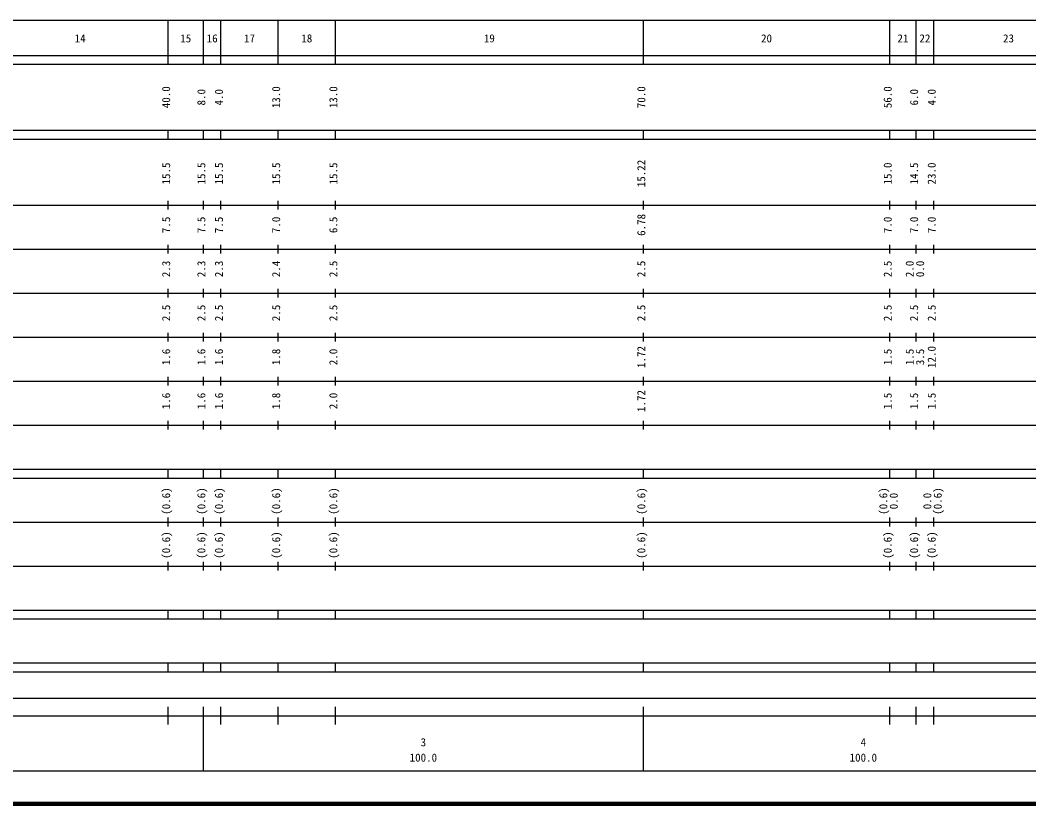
# Model space of a CAD drawing. Units: millimetres on the paper, enlarged 1000 times. Extents: x 40000 to 193597266, y 20000 to 106988046.
# Drawn here: x 226360 to 455617, y 20000 to 198000 of the extents above; entities that cross this region are included whole.
import ezdxf
from ezdxf.enums import TextEntityAlignment as Align

# ---------------------------------------------------------------- set-up
doc = ezdxf.new("R2010")
doc.units = ezdxf.units.MM
doc.header["$LTSCALE"] = 1000
doc.layers.add('M-TTL', color=2, linetype='Continuous', lineweight=140)
doc.layers.add('M-TTL-BAND', color=7, linetype='Continuous', lineweight=25)
doc.styles.add('ＭＳ ゴシック', font='')
doc.styles.get('ＭＳ ゴシック').set_extended_font_data('MS Gothic')

msp = doc.modelspace()

# ---------------------------------------------------------------- linework, layer by layer
at = {"layer": 'M-TTL'}
msp.add_line((40000, 20000), (680000, 20000), dxfattribs=at)
at = {"layer": 'M-TTL-BAND'}
for p, q in [((68000, 198000), (579000, 198000)), ((260000, 188000), (260000, 198000)), ((268000, 188000), (268000, 198000)), ((272000, 188000), (272000, 198000)), ((285000, 188000), (285000, 198000)), ((298000, 188000), (298000, 198000)), ((368000, 188000), (368000, 198000)), ((424000, 188000), (424000, 198000)), ((430000, 188000), (430000, 198000)), ((434000, 188000), (434000, 198000)), ((40000, 190000), (579000, 190000)), ((40000, 188000), (579000, 188000)), ((40000, 173000), (579000, 173000)), ((260000, 171000), (260000, 173000)), ((268000, 171000), (268000, 173000)), ((272000, 171000), (272000, 173000)), ((285000, 171000), (285000, 173000)), ((298000, 171000), (298000, 173000)), ((368000, 171000), (368000, 173000)), ((424000, 171000), (424000, 173000)), ((430000, 171000), (430000, 173000)), ((434000, 171000), (434000, 173000)), ((40000, 171000), (579000, 171000)), ((40000, 156000), (579000, 156000)), ((260000, 155000), (260000, 157000)), ((268000, 155000), (268000, 157000)), ((272000, 155000), (272000, 157000)), ((285000, 155000), (285000, 157000)), ((298000, 155000), (298000, 157000)), ((368000, 155000), (368000, 157000)), ((424000, 155000), (424000, 157000)), ((430000, 155000), (430000, 157000)), ((434000, 155000), (434000, 157000)), ((260000, 145000), (260000, 147000)), ((268000, 145000), (268000, 147000)), ((272000, 145000), (272000, 147000)), ((285000, 145000), (285000, 147000)), ((298000, 145000), (298000, 147000)), ((368000, 145000), (368000, 147000)), ((424000, 145000), (424000, 147000)), ((430000, 145000), (430000, 147000)), ((434000, 145000), (434000, 147000)), ((46000, 146000), (579000, 146000)), ((52000, 136000), (579000, 136000)), ((260000, 135000), (260000, 137000)), ((268000, 135000), (268000, 137000)), ((272000, 135000), (272000, 137000)), ((285000, 135000), (285000, 137000)), ((298000, 135000), (298000, 137000)), ((368000, 135000), (368000, 137000)), ((424000, 135000), (424000, 137000)), ((430000, 135000), (430000, 137000)), ((434000, 135000), (434000, 137000)), ((260000, 125000), (260000, 127000)), ((268000, 125000), (268000, 127000)), ((272000, 125000), (272000, 127000)), ((285000, 125000), (285000, 127000)), ((298000, 125000), (298000, 127000)), ((368000, 125000), (368000, 127000)), ((424000, 125000), (424000, 127000)), ((430000, 125000), (430000, 127000)), ((434000, 125000), (434000, 127000)), ((46000, 126000), (579000, 126000)), ((260000, 115000), (260000, 117000)), ((268000, 115000), (268000, 117000)), ((272000, 115000), (272000, 117000)), ((285000, 115000), (285000, 117000)), ((298000, 115000), (298000, 117000)), ((368000, 115000), (368000, 117000)), ((424000, 115000), (424000, 117000)), ((430000, 115000), (430000, 117000)), ((434000, 115000), (434000, 117000)), ((52000, 116000), (579000, 116000)), ((46000, 106000), (579000, 106000)), ((260000, 105000), (260000, 107000)), ((268000, 105000), (268000, 107000)), ((272000, 105000), (272000, 107000)), ((285000, 105000), (285000, 107000)), ((298000, 105000), (298000, 107000)), ((368000, 105000), (368000, 107000)), ((424000, 105000), (424000, 107000)), ((430000, 105000), (430000, 107000)), ((434000, 105000), (434000, 107000)), ((40000, 96000), (579000, 96000)), ((40000, 94000), (579000, 94000)), ((260000, 94000), (260000, 96000)), ((268000, 94000), (268000, 96000)), ((272000, 94000), (272000, 96000)), ((285000, 94000), (285000, 96000)), ((298000, 94000), (298000, 96000)), ((368000, 94000), (368000, 96000)), ((424000, 94000), (424000, 96000)), ((430000, 94000), (430000, 96000)), ((434000, 94000), (434000, 96000)), ((260000, 83000), (260000, 85000)), ((268000, 83000), (268000, 85000)), ((272000, 83000), (272000, 85000)), ((285000, 83000), (285000, 85000)), ((298000, 83000), (298000, 85000)), ((368000, 83000), (368000, 85000)), ((424000, 83000), (424000, 85000)), ((430000, 83000), (430000, 85000)), ((434000, 83000), (434000, 85000)), ((49000, 84000), (579000, 84000)), ((40000, 74000), (579000, 74000)), ((260000, 73000), (260000, 75000)), ((268000, 73000), (268000, 75000)), ((272000, 73000), (272000, 75000)), ((285000, 73000), (285000, 75000)), ((298000, 73000), (298000, 75000)), ((368000, 73000), (368000, 75000)), ((424000, 73000), (424000, 75000)), ((430000, 73000), (430000, 75000)), ((434000, 73000), (434000, 75000)), ((40000, 64000), (579000, 64000)), ((40000, 62000), (579000, 62000)), ((260000, 62000), (260000, 64000)), ((268000, 62000), (268000, 64000)), ((272000, 62000), (272000, 64000)), ((285000, 62000), (285000, 64000)), ((298000, 62000), (298000, 64000)), ((368000, 62000), (368000, 64000)), ((424000, 62000), (424000, 64000)), ((430000, 62000), (430000, 64000)), ((434000, 62000), (434000, 64000)), ((40000, 52000), (579000, 52000)), ((260000, 50000), (260000, 52000)), ((268000, 50000), (268000, 52000)), ((272000, 50000), (272000, 52000)), ((285000, 50000), (285000, 52000)), ((298000, 50000), (298000, 52000)), ((368000, 50000), (368000, 52000)), ((424000, 50000), (424000, 52000)), ((430000, 50000), (430000, 52000)), ((434000, 50000), (434000, 52000)), ((40000, 50000), (579000, 50000)), ((71000, 44000), (565000, 44000)), ((260000, 38000), (260000, 42000)), ((268000, 27500), (268000, 42000)), ((272000, 38000), (272000, 42000)), ((285000, 38000), (285000, 42000)), ((298000, 38000), (298000, 42000)), ((368000, 27500), (368000, 42000)), ((424000, 38000), (424000, 42000)), ((430000, 38000), (430000, 42000)), ((434000, 38000), (434000, 42000)), ((40000, 40000), (579000, 40000)), ((68000, 27500), (579000, 27500))]:
    msp.add_line(p, q, dxfattribs=at)

# ---------------------------------------------------------------- texts
at = {"layer": 'M-TTL-BAND', "style": 'ＭＳ ゴシック'}
for s, p in [('14', (240000, 192405)), ('15', (264000, 192405)), ('16', (270000, 192405)), ('17', (278500, 192405)), ('18', (291500, 192405)), ('19', (333000, 192405)), ('20', (396000, 192405)), ('21', (427000, 192405)), ('22', (432000, 192405)), ('23', (451000, 192405)), ('3', (318000, 32523)), ('4', (418000, 32523)), ('100.0', (318000, 29033)), ('100.0', (418000, 29033))]:
    msp.add_text(s, height=1833, dxfattribs=at).set_placement(p, align=Align.BOTTOM_CENTER)
for s, p in [('40.0', (261000, 180500)), ('8.0', (269000, 180500)), ('4.0', (273000, 180500)), ('13.0', (286000, 180500)), ('13.0', (299000, 180500)), ('70.0', (369000, 180500)), ('56.0', (425000, 180500)), ('6.0', (431000, 180500)), ('4.0', (435000, 180500)), ('15.5', (261000, 163174)), ('15.5', (269000, 163174)), ('15.5', (273000, 163174)), ('15.5', (286000, 163174)), ('15.5', (299000, 163174)), ('15.22', (369000, 163174)), ('15.0', (425000, 163174)), ('14.5', (431000, 163174)), ('23.0', (435000, 163174)), ('6.78', (369000, 151500)), ('7.5', (261000, 151500)), ('7.5', (269000, 151500)), ('7.5', (273000, 151500)), ('7.0', (286000, 151500)), ('6.5', (299000, 151500)), ('7.0', (425000, 151500)), ('7.0', (431000, 151500)), ('7.0', (435000, 151500)), ('2.3', (261000, 141500)), ('2.3', (269000, 141500)), ('2.3', (273000, 141500)), ('2.4', (286000, 141500)), ('2.5', (299000, 141500)), ('2.5', (369000, 141500)), ('2.5', (425000, 141500)), ('2.0', (430000, 141500)), ('0.0', (432370, 141500)), ('2.5', (261000, 131500)), ('2.5', (269000, 131500)), ('2.5', (273000, 131500)), ('2.5', (286000, 131500)), ('2.5', (299000, 131500)), ('2.5', (369000, 131500)), ('2.5', (425000, 131500)), ('2.5', (431000, 131500)), ('2.5', (435000, 131500)), ('1.72', (369000, 121500)), ('12.0', (435000, 121500)), ('1.6', (261000, 121500)), ('1.6', (269000, 121500)), ('1.6', (273000, 121500)), ('1.8', (286000, 121500)), ('2.0', (299000, 121500)), ('1.5', (425000, 121500)), ('1.5', (430000, 121500)), ('3.5', (432370, 121500)), ('1.6', (261000, 111500)), ('1.6', (269000, 111500)), ('1.6', (273000, 111500)), ('1.8', (286000, 111500)), ('2.0', (299000, 111500)), ('1.72', (369000, 111500)), ('1.5', (425000, 111500)), ('1.5', (431000, 111500)), ('1.5', (435000, 111500)), ('(0.6)', (261000, 88764)), ('(0.6)', (269000, 88764)), ('(0.6)', (273000, 88764)), ('(0.6)', (286000, 88764)), ('(0.6)', (299000, 88764)), ('(0.6)', (369000, 88764)), ('(0.6)', (424000, 88764)), ('0.0', (426370, 88764)), ('0.0', (434000, 88764)), ('(0.6)', (436370, 88764)), ('(0.6)', (261000, 78764)), ('(0.6)', (269000, 78764)), ('(0.6)', (273000, 78764)), ('(0.6)', (286000, 78764)), ('(0.6)', (299000, 78764)), ('(0.6)', (369000, 78764)), ('(0.6)', (425000, 78764)), ('(0.6)', (431000, 78764)), ('(0.6)', (435000, 78764))]:
    msp.add_text(s, height=1833, rotation=90, dxfattribs=at).set_placement(p, align=Align.BOTTOM_CENTER)

doc.saveas('drawing.dxf')
